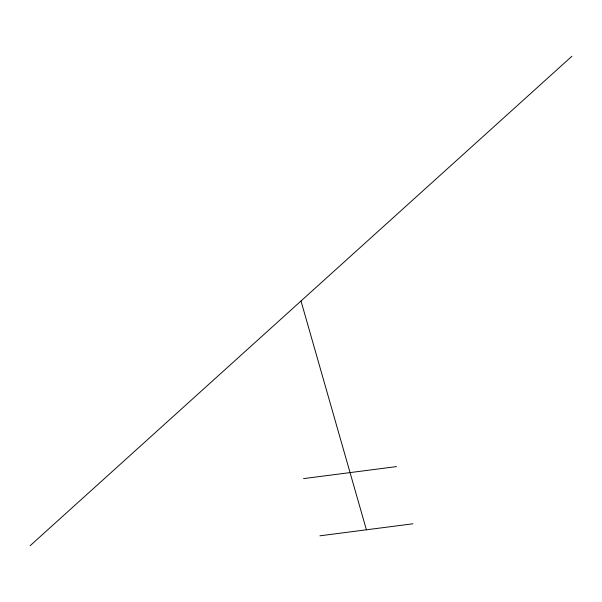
<?xml version="1.0" encoding="UTF-8"?>
<svg xmlns="http://www.w3.org/2000/svg" width="602" height="602" viewBox="0 0 602 602"><rect width="100%" height="100%" fill="white"/><g stroke="black" fill="none" stroke-linecap="round" stroke-linejoin="round"><path stroke-width="0.9" d="M30.1 545.743L571.9 56.257M303.574 478.613L396.545 466.588M319.925 535.81L412.897 523.793M301 301L366.407 529.805"/></g></svg>
